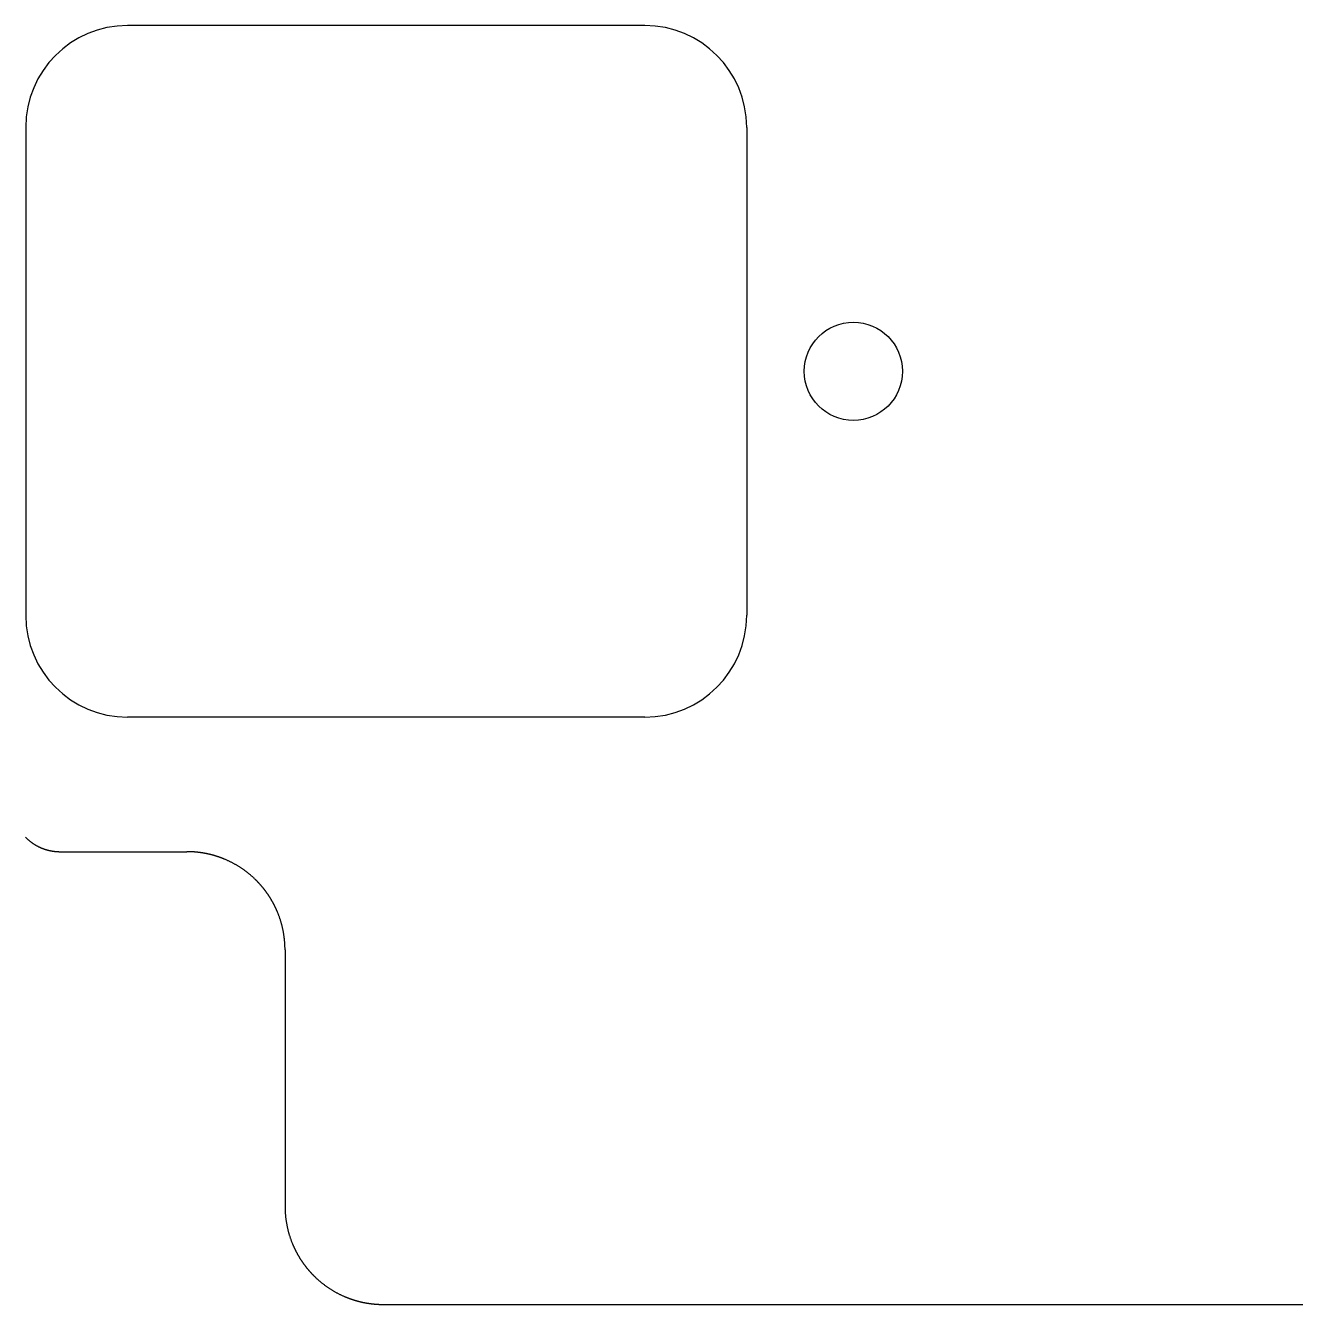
# Model space of a CAD drawing. Header units: millimetres. Extents: x -10 to 277, y -95 to 18.
# Drawn here: x 45.04 to 70.92, y -95.23 to -69.15 of the extents above; entities that cross this region are included whole.
import ezdxf

# ---------------------------------------------------------------- set-up
doc = ezdxf.new("R2010")
doc.units = ezdxf.units.MM
doc.header["$MEASUREMENT"] = 0
doc.layers.add('BLACK', color=7, linetype='CONTINUOUS')
doc.layers.add('Edge.Cuts', color=53, linetype='CONTINUOUS')

msp = doc.modelspace()

# ---------------------------------------------------------------- linework, layer by layer
at = {"layer": 'BLACK', "linetype": 'Continuous'}
for p, q in [((57.6625, -69.15), (47.112499, -69.15)), ((45.0375, -71.225), (45.0375, -81.175001)), ((59.7375, -71.225), (59.7375, -81.175)), ((57.6625, -83.25), (47.1125, -83.25))]:
    msp.add_line(p, q, dxfattribs=at)
at = {"layer": 'BLACK'}
msp.add_circle((61.9125, -76.2), 1, dxfattribs=at)
for centre, radius, start, end in [((47.112504, -71.225004), 2.075004, 90.0001381, 179.9998896), ((57.6625, -71.225), 2.075, 0, 90), ((47.112502, -81.174998), 2.075002, 180.0000828, 269.9999448), ((57.6625, -81.175), 2.075, 270, 0)]:
    msp.add_arc(centre, radius, start, end, dxfattribs=at)
at = {"layer": 'Edge.Cuts', "linetype": 'Continuous'}
for p, q in [((45.033455, -85.700871), (45.039794, -85.707168)), ((45.039794, -85.707168), (45.046189, -85.713409)), ((45.046189, -85.713409), (45.05264, -85.719592)), ((45.05264, -85.719592), (45.059147, -85.725718)), ((45.059147, -85.725718), (45.065708, -85.731786)), ((45.065708, -85.731786), (45.072323, -85.737794)), ((45.072323, -85.737794), (45.078993, -85.743744)), ((45.078993, -85.743744), (45.085715, -85.749634)), ((45.085715, -85.749634), (45.092491, -85.755464)), ((45.092491, -85.755464), (45.099319, -85.761234)), ((45.099319, -85.761234), (45.106198, -85.766942)), ((45.106198, -85.766942), (45.113129, -85.772589)), ((45.113129, -85.772589), (45.12011, -85.778174)), ((45.12011, -85.778174), (45.127142, -85.783697)), ((45.127142, -85.783697), (45.134223, -85.789158)), ((45.134223, -85.789158), (45.141353, -85.794555)), ((45.141353, -85.794555), (45.148531, -85.799888)), ((45.148531, -85.799888), (45.155757, -85.805157)), ((45.155757, -85.805157), (45.163031, -85.810362)), ((45.163031, -85.810362), (45.170351, -85.815502)), ((45.170351, -85.815502), (45.177717, -85.820576)), ((45.177717, -85.820576), (45.185129, -85.825585)), ((45.185129, -85.825585), (45.192586, -85.830527)), ((45.192586, -85.830527), (45.200086, -85.835403)), ((45.200086, -85.835403), (45.207631, -85.840211)), ((45.207631, -85.840211), (45.215218, -85.844953)), ((45.215218, -85.844953), (45.222848, -85.849626)), ((45.222848, -85.849626), (45.23052, -85.854231)), ((45.23052, -85.854231), (45.238233, -85.858768)), ((45.238233, -85.858768), (45.245986, -85.863235)), ((45.245986, -85.863235), (45.253779, -85.867634)), ((45.253779, -85.867634), (45.261611, -85.871962)), ((45.261611, -85.871962), (45.269482, -85.87622)), ((45.269482, -85.87622), (45.273431, -85.878323)), ((45.273431, -85.878323), (45.27739, -85.880408)), ((45.27739, -85.880408), (45.281358, -85.882476)), ((45.281358, -85.882476), (45.285336, -85.884525)), ((45.285336, -85.884525), (45.289323, -85.886557)), ((45.289323, -85.886557), (45.293318, -85.888571)), ((45.293318, -85.888571), (45.297323, -85.890567)), ((45.297323, -85.890567), (45.301336, -85.892546)), ((45.301336, -85.892546), (45.305359, -85.894506)), ((45.305359, -85.894506), (45.30939, -85.896448)), ((45.30939, -85.896448), (45.313429, -85.898372)), ((45.313429, -85.898372), (45.317478, -85.900278)), ((45.317478, -85.900278), (45.321534, -85.902166)), ((45.321534, -85.902166), (45.325599, -85.904036)), ((45.325599, -85.904036), (45.329673, -85.905888)), ((45.329673, -85.905888), (45.333754, -85.907721)), ((45.333754, -85.907721), (45.337844, -85.909536)), ((45.337844, -85.909536), (45.341942, -85.911333)), ((45.341942, -85.911333), (45.346047, -85.913112)), ((45.346047, -85.913112), (45.350161, -85.914872)), ((45.350161, -85.914872), (45.354282, -85.916613)), ((45.354282, -85.916613), (45.358411, -85.918336)), ((45.358411, -85.918336), (45.362548, -85.920041)), ((45.362548, -85.920041), (45.366692, -85.921727)), ((45.366692, -85.921727), (45.370843, -85.923395)), ((45.370843, -85.923395), (45.375003, -85.925044)), ((45.375003, -85.925044), (45.379168, -85.926674)), ((45.379168, -85.926674), (45.383342, -85.928286)), ((45.383342, -85.928286), (45.387522, -85.929878)), ((45.387522, -85.929878), (45.39171, -85.931453)), ((45.39171, -85.931453), (45.395904, -85.933008)), ((45.395904, -85.933008), (45.400106, -85.934545)), ((45.400106, -85.934545), (45.404314, -85.936063)), ((45.404314, -85.936063), (45.408529, -85.937562)), ((45.408529, -85.937562), (45.41275, -85.939041)), ((45.41275, -85.939041), (45.416978, -85.940503)), ((45.416978, -85.940503), (45.421212, -85.941945)), ((45.421212, -85.941945), (45.425453, -85.943368)), ((45.425453, -85.943368), (45.429699, -85.944772)), ((45.429699, -85.944772), (45.433953, -85.946157)), ((45.433953, -85.946157), (45.438211, -85.947523)), ((45.438211, -85.947523), (45.442477, -85.94887)), ((45.442477, -85.94887), (45.446747, -85.950198)), ((45.446747, -85.950198), (45.451024, -85.951507)), ((45.451024, -85.951507), (45.455306, -85.952797)), ((45.455306, -85.952797), (45.459595, -85.954067)), ((45.459595, -85.954067), (45.463888, -85.955318)), ((45.463888, -85.955318), (45.468188, -85.95655)), ((45.468188, -85.95655), (45.472492, -85.957763)), ((45.472492, -85.957763), (45.476802, -85.958956)), ((45.476802, -85.958956), (45.481117, -85.96013)), ((45.481117, -85.96013), (45.485438, -85.961285)), ((45.485438, -85.961285), (45.489762, -85.96242)), ((45.489762, -85.96242), (45.494093, -85.963536)), ((45.494093, -85.963536), (45.498428, -85.964632)), ((45.498428, -85.964632), (45.502768, -85.96571)), ((45.502768, -85.96571), (45.507112, -85.966767)), ((45.507112, -85.966767), (45.511462, -85.967805)), ((45.511462, -85.967805), (45.515816, -85.968824)), ((45.515816, -85.968824), (45.520175, -85.969823)), ((45.520175, -85.969823), (45.524537, -85.970803)), ((45.524537, -85.970803), (45.528905, -85.971763)), ((45.528905, -85.971763), (45.533275, -85.972704)), ((45.533275, -85.972704), (45.537651, -85.973625)), ((45.537651, -85.973625), (45.54203, -85.974526)), ((45.54203, -85.974526), (45.546414, -85.975408)), ((45.546414, -85.975408), (45.550801, -85.97627)), ((45.550801, -85.97627), (45.555193, -85.977113)), ((45.555193, -85.977113), (45.559587, -85.977935)), ((45.559587, -85.977935), (45.563987, -85.978739)), ((45.563987, -85.978739), (45.568388, -85.979522)), ((45.568388, -85.979522), (45.572795, -85.980286)), ((45.572795, -85.980286), (45.577203, -85.98103)), ((45.577203, -85.98103), (45.581616, -85.981754)), ((45.581616, -85.981754), (45.586031, -85.982459)), ((45.586031, -85.982459), (45.590451, -85.983144)), ((45.590451, -85.983144), (45.594872, -85.983809)), ((45.594872, -85.983809), (45.599298, -85.984454)), ((45.599298, -85.984454), (45.603725, -85.985079)), ((45.603725, -85.985079), (45.608157, -85.985685)), ((45.608157, -85.985685), (45.61259, -85.986271)), ((45.61259, -85.986271), (45.617027, -85.986837)), ((45.617027, -85.986837), (45.621465, -85.987383)), ((45.621465, -85.987383), (45.625908, -85.98791)), ((45.625908, -85.98791), (45.630351, -85.988416)), ((45.630351, -85.988416), (45.634798, -85.988903)), ((45.634798, -85.988903), (45.639246, -85.989369)), ((45.639246, -85.989369), (45.643698, -85.989816)), ((45.643698, -85.989816), (45.64815, -85.990243)), ((45.64815, -85.990243), (45.652607, -85.99065)), ((45.652607, -85.99065), (45.657063, -85.991037)), ((45.657063, -85.991037), (45.661523, -85.991404)), ((45.661523, -85.991404), (45.665984, -85.991752)), ((45.665984, -85.991752), (45.670448, -85.992079)), ((45.670448, -85.992079), (45.674912, -85.992386)), ((45.674912, -85.992386), (45.679379, -85.992674)), ((45.679379, -85.992674), (45.683846, -85.992941)), ((45.683846, -85.992941), (45.688317, -85.993189)), ((45.688317, -85.993189), (45.692787, -85.993416)), ((45.692787, -85.993416), (45.69726, -85.993624)), ((45.69726, -85.993624), (45.701733, -85.993811)), ((45.701733, -85.993811), (45.706209, -85.993979)), ((45.706209, -85.993979), (45.710684, -85.994127)), ((45.710684, -85.994127), (45.715162, -85.994254)), ((45.715162, -85.994254), (45.71964, -85.994362)), ((45.71964, -85.994362), (45.72412, -85.994449)), ((45.72412, -85.994449), (45.728599, -85.994517)), ((45.728599, -85.994517), (45.733081, -85.994565)), ((45.733081, -85.994565), (45.7415, -85.9946)), ((45.7415, -85.9946), (48.325, -85.9946)), ((48.327308, -85.994601), (48.325, -85.9946)), ((48.33364, -85.994619), (48.327308, -85.994601)), ((48.339969, -85.994656), (48.33364, -85.994619)), ((48.346299, -85.994713), (48.339969, -85.994656)), ((48.352627, -85.994791), (48.346299, -85.994713)), ((48.358957, -85.994888), (48.352627, -85.994791)), ((48.365284, -85.995005), (48.358957, -85.994888)), ((48.371612, -85.995143), (48.365284, -85.995005)), ((48.377937, -85.9953), (48.371612, -85.995143)), ((48.384264, -85.995477), (48.377937, -85.9953)), ((48.390588, -85.995675), (48.384264, -85.995477)), ((48.396912, -85.995892), (48.390588, -85.995675)), ((48.403235, -85.996129), (48.396912, -85.995892)), ((48.409557, -85.996387), (48.403235, -85.996129)), ((48.415877, -85.996664), (48.409557, -85.996387)), ((48.422198, -85.996961), (48.415877, -85.996664)), ((48.428516, -85.997278), (48.422198, -85.996961)), ((48.434834, -85.997616), (48.428516, -85.997278)), ((48.44115, -85.997973), (48.434834, -85.997616)), ((48.447465, -85.99835), (48.44115, -85.997973)), ((48.453778, -85.998747), (48.447465, -85.99835)), ((48.460091, -85.999164), (48.453778, -85.998747)), ((48.4664, -85.999601), (48.460091, -85.999164)), ((48.47271, -86.000058), (48.4664, -85.999601)), ((48.479017, -86.000535), (48.47271, -86.000058)), ((48.485323, -86.001032), (48.479017, -86.000535)), ((48.491627, -86.001549), (48.485323, -86.001032)), ((48.49793, -86.002085), (48.491627, -86.001549)), ((48.504229, -86.002642), (48.49793, -86.002085)), ((48.510528, -86.003219), (48.504229, -86.002642)), ((48.516824, -86.003815), (48.510528, -86.003219)), ((48.523119, -86.004431), (48.516824, -86.003815)), ((48.529411, -86.005068), (48.523119, -86.004431)), ((48.535702, -86.005724), (48.529411, -86.005068)), ((48.54199, -86.0064), (48.535702, -86.005724)), ((48.548276, -86.007096), (48.54199, -86.0064)), ((48.554559, -86.007812), (48.548276, -86.007096)), ((48.560841, -86.008547), (48.554559, -86.007812)), ((48.56712, -86.009303), (48.560841, -86.008547)), ((48.573397, -86.010078), (48.56712, -86.009303)), ((48.57967, -86.010874), (48.573397, -86.010078)), ((48.585942, -86.011689), (48.57967, -86.010874)), ((48.59221, -86.012524), (48.585942, -86.011689)), ((48.598477, -86.013379), (48.59221, -86.012524)), ((48.604739, -86.014253), (48.598477, -86.013379)), ((48.611, -86.015148), (48.604739, -86.014253)), ((48.617257, -86.016062), (48.611, -86.015148)), ((48.623512, -86.016996), (48.617257, -86.016062)), ((48.629764, -86.017949), (48.623512, -86.016996)), ((48.636013, -86.018923), (48.629764, -86.017949)), ((48.642258, -86.019916), (48.636013, -86.018923)), ((48.6485, -86.020929), (48.642258, -86.019916)), ((48.654739, -86.021962), (48.6485, -86.020929)), ((48.660975, -86.023015), (48.654739, -86.021962)), ((48.667207, -86.024087), (48.660975, -86.023015)), ((48.673436, -86.025179), (48.667207, -86.024087)), ((48.679661, -86.026291), (48.673436, -86.025179)), ((48.685884, -86.027422), (48.679661, -86.026291)), ((48.692102, -86.028573), (48.685884, -86.027422)), ((48.698317, -86.029744), (48.692102, -86.028573)), ((48.704528, -86.030934), (48.698317, -86.029744)), ((48.710735, -86.032144), (48.704528, -86.030934)), ((48.716938, -86.033374), (48.710735, -86.032144)), ((48.723138, -86.034623), (48.716938, -86.033374)), ((48.729333, -86.035892), (48.723138, -86.034623)), ((48.735525, -86.037181), (48.729333, -86.035892)), ((48.741712, -86.038489), (48.735525, -86.037181)), ((48.747896, -86.039816), (48.741712, -86.038489)), ((48.754075, -86.041164), (48.747896, -86.039816)), ((48.76025, -86.04253), (48.754075, -86.041164)), ((48.76642, -86.043917), (48.76025, -86.04253)), ((48.772587, -86.045323), (48.76642, -86.043917)), ((48.778748, -86.046748), (48.772587, -86.045323)), ((48.784906, -86.048193), (48.778748, -86.046748)), ((48.791058, -86.049657), (48.784906, -86.048193)), ((48.797207, -86.051141), (48.791058, -86.049657)), ((48.80335, -86.052644), (48.797207, -86.051141)), ((48.809489, -86.054167), (48.80335, -86.052644)), ((48.815622, -86.055709), (48.809489, -86.054167)), ((48.821751, -86.05727), (48.815622, -86.055709)), ((48.827875, -86.058851), (48.821751, -86.05727)), ((48.833995, -86.060451), (48.827875, -86.058851)), ((48.840108, -86.062071), (48.833995, -86.060451)), ((48.846217, -86.06371), (48.840108, -86.062071)), ((48.852321, -86.065368), (48.846217, -86.06371)), ((48.85842, -86.067046), (48.852321, -86.065368)), ((48.864512, -86.068742), (48.85842, -86.067046)), ((48.8706, -86.070459), (48.864512, -86.068742)), ((48.876683, -86.072194), (48.8706, -86.070459)), ((48.88276, -86.073949), (48.876683, -86.072194)), ((48.888831, -86.075722), (48.88276, -86.073949)), ((48.894897, -86.077515), (48.888831, -86.075722)), ((48.900957, -86.079328), (48.894897, -86.077515)), ((48.907011, -86.081159), (48.900957, -86.079328)), ((48.91306, -86.08301), (48.907011, -86.081159)), ((48.919103, -86.084879), (48.91306, -86.08301)), ((48.925139, -86.086768), (48.919103, -86.084879)), ((48.93117, -86.088676), (48.925139, -86.086768)), ((48.937195, -86.090603), (48.93117, -86.088676)), ((48.943214, -86.092549), (48.937195, -86.090603)), ((48.949226, -86.094514), (48.943214, -86.092549)), ((48.955232, -86.096498), (48.949226, -86.094514)), ((48.961232, -86.098501), (48.955232, -86.096498)), ((48.967226, -86.100523), (48.961232, -86.098501)), ((48.973213, -86.102564), (48.967226, -86.100523)), ((48.979194, -86.104624), (48.973213, -86.102564)), ((48.985168, -86.106702), (48.979194, -86.104624)), ((48.991136, -86.1088), (48.985168, -86.106702)), ((48.997097, -86.110916), (48.991136, -86.1088)), ((49.003052, -86.113052), (48.997097, -86.110916)), ((49.008999, -86.115206), (49.003052, -86.113052)), ((49.01494, -86.117379), (49.008999, -86.115206)), ((49.020874, -86.119571), (49.01494, -86.117379)), ((49.026801, -86.121781), (49.020874, -86.119571)), ((49.032721, -86.12401), (49.026801, -86.121781)), ((49.038633, -86.126258), (49.032721, -86.12401)), ((49.044539, -86.128525), (49.038633, -86.126258)), ((49.050438, -86.13081), (49.044539, -86.128525)), ((49.056329, -86.133114), (49.050438, -86.13081)), ((49.062213, -86.135437), (49.056329, -86.133114)), ((49.068089, -86.137778), (49.062213, -86.135437)), ((49.073958, -86.140138), (49.068089, -86.137778)), ((49.07982, -86.142516), (49.073958, -86.140138)), ((49.085674, -86.144913), (49.07982, -86.142516)), ((49.09152, -86.147328), (49.085674, -86.144913)), ((49.10319, -86.152214), (49.09152, -86.147328)), ((49.114829, -86.157173), (49.10319, -86.152214)), ((49.126436, -86.162206), (49.114829, -86.157173)), ((49.13801, -86.167313), (49.126436, -86.162206)), ((49.149552, -86.172492), (49.13801, -86.167313)), ((49.161061, -86.177744), (49.149552, -86.172492)), ((49.172537, -86.183069), (49.161061, -86.177744)), ((49.183978, -86.188466), (49.172537, -86.183069)), ((49.195385, -86.193935), (49.183978, -86.188466)), ((49.206757, -86.199476), (49.195385, -86.193935)), ((49.218093, -86.205089), (49.206757, -86.199476)), ((49.229394, -86.210774), (49.218093, -86.205089)), ((49.240658, -86.216529), (49.229394, -86.210774)), ((49.251885, -86.222356), (49.240658, -86.216529)), ((49.263075, -86.228253), (49.251885, -86.222356)), ((49.274228, -86.234221), (49.263075, -86.228253)), ((49.285342, -86.24026), (49.274228, -86.234221)), ((49.296417, -86.246368), (49.285342, -86.24026)), ((49.307454, -86.252546), (49.296417, -86.246368)), ((49.318451, -86.258794), (49.307454, -86.252546)), ((49.329408, -86.26511), (49.318451, -86.258794)), ((49.340324, -86.271496), (49.329408, -86.26511)), ((49.3512, -86.277951), (49.340324, -86.271496)), ((49.362034, -86.284474), (49.3512, -86.277951)), ((49.372827, -86.291066), (49.362034, -86.284474)), ((49.383578, -86.297725), (49.372827, -86.291066)), ((49.394286, -86.304452), (49.383578, -86.297725)), ((49.404951, -86.311247), (49.394286, -86.304452)), ((49.415572, -86.318109), (49.404951, -86.311247)), ((49.42615, -86.325037), (49.415572, -86.318109)), ((49.436684, -86.332033), (49.42615, -86.325037)), ((49.447173, -86.339094), (49.436684, -86.332033)), ((49.457617, -86.346222), (49.447173, -86.339094)), ((49.468016, -86.353416), (49.457617, -86.346222)), ((49.478368, -86.360675), (49.468016, -86.353416)), ((49.488675, -86.367999), (49.478368, -86.360675)), ((49.498935, -86.375389), (49.488675, -86.367999)), ((49.509148, -86.382843), (49.498935, -86.375389)), ((49.519313, -86.390361), (49.509148, -86.382843)), ((49.529431, -86.397944), (49.519313, -86.390361)), ((49.5395, -86.40559), (49.529431, -86.397944)), ((49.549521, -86.4133), (49.5395, -86.40559)), ((49.559493, -86.421074), (49.549521, -86.4133)), ((49.569416, -86.42891), (49.559493, -86.421074)), ((49.579289, -86.436809), (49.569416, -86.42891)), ((49.589113, -86.44477), (49.579289, -86.436809)), ((49.598885, -86.452794), (49.589113, -86.44477)), ((49.608607, -86.460879), (49.598885, -86.452794)), ((49.618278, -86.469026), (49.608607, -86.460879)), ((49.627898, -86.477234), (49.618278, -86.469026)), ((49.637466, -86.485503), (49.627898, -86.477234)), ((49.646982, -86.493832), (49.637466, -86.485503)), ((49.656445, -86.502222), (49.646982, -86.493832)), ((49.665855, -86.510672), (49.656445, -86.502222)), ((49.675213, -86.519182), (49.665855, -86.510672)), ((49.684517, -86.527751), (49.675213, -86.519182)), ((49.693767, -86.53638), (49.684517, -86.527751)), ((49.702963, -86.545067), (49.693767, -86.53638)), ((49.712104, -86.553813), (49.702963, -86.545067)), ((49.721191, -86.562618), (49.712104, -86.553813)), ((49.730223, -86.57148), (49.721191, -86.562618)), ((49.7392, -86.5804), (49.730223, -86.57148)), ((49.740831, -86.582033), (49.7392, -86.5804)), ((49.745296, -86.586523), (49.740831, -86.582033)), ((49.749746, -86.591025), (49.745296, -86.586523)), ((49.754182, -86.595542), (49.749746, -86.591025)), ((49.758602, -86.600072), (49.754182, -86.595542)), ((49.763009, -86.604616), (49.758602, -86.600072)), ((49.7674, -86.609174), (49.763009, -86.604616)), ((49.771778, -86.613746), (49.7674, -86.609174)), ((49.77614, -86.61833), (49.771778, -86.613746)), ((49.780489, -86.622929), (49.77614, -86.61833)), ((49.784821, -86.627541), (49.780489, -86.622929)), ((49.78914, -86.632167), (49.784821, -86.627541)), ((49.793443, -86.636806), (49.78914, -86.632167)), ((49.797733, -86.641459), (49.793443, -86.636806)), ((49.802006, -86.646125), (49.797733, -86.641459)), ((49.806265, -86.650804), (49.802006, -86.646125)), ((49.810509, -86.655496), (49.806265, -86.650804)), ((49.814738, -86.660203), (49.810509, -86.655496)), ((49.818952, -86.664922), (49.814738, -86.660203)), ((49.823151, -86.669654), (49.818952, -86.664922)), ((49.827335, -86.674399), (49.823151, -86.669654)), ((49.831504, -86.679158), (49.827335, -86.674399)), ((49.835657, -86.683929), (49.831504, -86.679158)), ((49.839796, -86.688714), (49.835657, -86.683929)), ((49.843918, -86.693511), (49.839796, -86.688714)), ((49.848027, -86.698322), (49.843918, -86.693511)), ((49.852119, -86.703145), (49.848027, -86.698322)), ((49.856196, -86.707982), (49.852119, -86.703145)), ((49.860258, -86.71283), (49.856196, -86.707982)), ((49.864304, -86.717693), (49.860258, -86.71283)), ((49.868335, -86.722566), (49.864304, -86.717693)), ((49.872351, -86.727454), (49.868335, -86.722566)), ((49.87635, -86.732353), (49.872351, -86.727454)), ((49.880335, -86.737266), (49.87635, -86.732353)), ((49.884303, -86.74219), (49.880335, -86.737266)), ((49.888256, -86.747128), (49.884303, -86.74219)), ((49.892193, -86.752077), (49.888256, -86.747128)), ((49.896115, -86.75704), (49.892193, -86.752077)), ((49.900021, -86.762014), (49.896115, -86.75704)), ((49.903911, -86.767001), (49.900021, -86.762014)), ((49.907785, -86.771999), (49.903911, -86.767001)), ((49.911644, -86.777011), (49.907785, -86.771999)), ((49.915486, -86.782034), (49.911644, -86.777011)), ((49.919313, -86.787069), (49.915486, -86.782034)), ((49.923123, -86.792116), (49.919313, -86.787069)), ((49.926918, -86.797176), (49.923123, -86.792116)), ((49.930696, -86.802247), (49.926918, -86.797176)), ((49.934459, -86.807331), (49.930696, -86.802247)), ((49.938205, -86.812426), (49.934459, -86.807331)), ((49.941936, -86.817533), (49.938205, -86.812426)), ((49.94565, -86.822652), (49.941936, -86.817533)), ((49.949348, -86.827783), (49.94565, -86.822652)), ((49.953029, -86.832924), (49.949348, -86.827783)), ((49.956695, -86.838079), (49.953029, -86.832924)), ((49.960343, -86.843244), (49.956695, -86.838079)), ((49.963976, -86.848421), (49.960343, -86.843244)), ((49.967592, -86.853609), (49.963976, -86.848421)), ((49.971192, -86.858809), (49.967592, -86.853609)), ((49.974775, -86.86402), (49.971192, -86.858809)), ((49.978343, -86.869243), (49.974775, -86.86402)), ((49.981893, -86.874476), (49.978343, -86.869243)), ((49.985427, -86.879721), (49.981893, -86.874476)), ((49.988944, -86.884977), (49.985427, -86.879721)), ((49.992444, -86.890245), (49.988944, -86.884977)), ((49.995928, -86.895523), (49.992444, -86.890245)), ((49.999396, -86.900813), (49.995928, -86.895523)), ((50.002846, -86.906113), (49.999396, -86.900813)), ((50.00628, -86.911424), (50.002846, -86.906113)), ((50.009696, -86.916746), (50.00628, -86.911424)), ((50.013097, -86.922079), (50.009696, -86.916746)), ((50.01648, -86.927422), (50.013097, -86.922079)), ((50.019846, -86.932777), (50.01648, -86.927422)), ((50.023195, -86.938142), (50.019846, -86.932777)), ((50.026528, -86.943518), (50.023195, -86.938142)), ((50.029843, -86.948904), (50.026528, -86.943518)), ((50.033142, -86.954301), (50.029843, -86.948904)), ((50.036423, -86.959707), (50.033142, -86.954301)), ((50.039687, -86.965125), (50.036423, -86.959707)), ((50.042934, -86.970553), (50.039687, -86.965125)), ((50.046164, -86.975991), (50.042934, -86.970553)), ((50.049376, -86.981439), (50.046164, -86.975991)), ((50.052572, -86.986898), (50.049376, -86.981439)), ((50.05575, -86.992366), (50.052572, -86.986898)), ((50.058911, -86.997845), (50.05575, -86.992366)), ((50.062055, -87.003333), (50.058911, -86.997845)), ((50.065181, -87.008832), (50.062055, -87.003333)), ((50.06829, -87.01434), (50.065181, -87.008832)), ((50.071381, -87.019859), (50.06829, -87.01434)), ((50.074455, -87.025387), (50.071381, -87.019859)), ((50.077512, -87.030925), (50.074455, -87.025387)), ((50.08055, -87.036472), (50.077512, -87.030925)), ((50.083572, -87.042029), (50.08055, -87.036472)), ((50.086576, -87.047596), (50.083572, -87.042029)), ((50.089562, -87.053172), (50.086576, -87.047596)), ((50.09253, -87.058757), (50.089562, -87.053172)), ((50.095482, -87.064353), (50.09253, -87.058757)), ((50.098415, -87.069957), (50.095482, -87.064353)), ((50.10133, -87.07557), (50.098415, -87.069957)), ((50.104228, -87.081193), (50.10133, -87.07557)), ((50.107108, -87.086825), (50.104228, -87.081193)), ((50.10997, -87.092466), (50.107108, -87.086825)), ((50.112815, -87.098116), (50.10997, -87.092466)), ((50.115641, -87.103775), (50.112815, -87.098116)), ((50.11845, -87.109443), (50.115641, -87.103775)), ((50.12124, -87.11512), (50.11845, -87.109443)), ((50.124013, -87.120806), (50.12124, -87.11512)), ((50.126767, -87.1265), (50.124013, -87.120806)), ((50.129504, -87.132203), (50.126767, -87.1265)), ((50.132223, -87.137915), (50.129504, -87.132203)), ((50.134923, -87.143635), (50.132223, -87.137915)), ((50.137606, -87.149364), (50.134923, -87.143635)), ((50.14027, -87.155101), (50.137606, -87.149364)), ((50.142916, -87.160847), (50.14027, -87.155101)), ((50.145544, -87.166601), (50.142916, -87.160847)), ((50.148154, -87.172363), (50.145544, -87.166601)), ((50.150746, -87.178134), (50.148154, -87.172363)), ((50.153319, -87.183912), (50.150746, -87.178134)), ((50.155874, -87.189699), (50.153319, -87.183912)), ((50.158411, -87.195494), (50.155874, -87.189699)), ((50.160929, -87.201297), (50.158411, -87.195494)), ((50.163429, -87.207108), (50.160929, -87.201297)), ((50.165911, -87.212926), (50.163429, -87.207108)), ((50.168374, -87.218753), (50.165911, -87.212926)), ((50.170819, -87.224587), (50.168374, -87.218753)), ((50.173245, -87.230429), (50.170819, -87.224587)), ((50.178042, -87.242135), (50.173245, -87.230429)), ((50.182765, -87.253872), (50.178042, -87.242135)), ((50.187414, -87.265638), (50.182765, -87.253872)), ((50.191988, -87.277433), (50.187414, -87.265638)), ((50.196487, -87.289256), (50.191988, -87.277433)), ((50.200912, -87.301108), (50.196487, -87.289256)), ((50.205261, -87.312987), (50.200912, -87.301108)), ((50.209535, -87.324894), (50.205261, -87.312987)), ((50.213734, -87.336827), (50.209535, -87.324894)), ((50.217857, -87.348786), (50.213734, -87.336827)), ((50.221904, -87.360771), (50.217857, -87.348786)), ((50.225875, -87.372781), (50.221904, -87.360771)), ((50.229771, -87.384815), (50.225875, -87.372781)), ((50.23359, -87.396874), (50.229771, -87.384815)), ((50.237332, -87.408956), (50.23359, -87.396874)), ((50.240998, -87.421062), (50.237332, -87.408956)), ((50.244587, -87.43319), (50.240998, -87.421062)), ((50.2481, -87.445341), (50.244587, -87.43319)), ((50.251535, -87.457513), (50.2481, -87.445341)), ((50.254894, -87.469706), (50.251535, -87.457513)), ((50.258175, -87.48192), (50.254894, -87.469706)), ((50.261379, -87.494154), (50.258175, -87.48192)), ((50.264505, -87.506409), (50.261379, -87.494154)), ((50.267553, -87.518682), (50.264505, -87.506409)), ((50.270524, -87.530974), (50.267553, -87.518682)), ((50.273417, -87.543284), (50.270524, -87.530974)), ((50.276232, -87.555612), (50.273417, -87.543284)), ((50.278969, -87.567958), (50.276232, -87.555612)), ((50.281628, -87.58032), (50.278969, -87.567958)), ((50.284208, -87.592698), (50.281628, -87.58032)), ((50.28671, -87.605093), (50.284208, -87.592698)), ((50.289134, -87.617502), (50.28671, -87.605093)), ((50.291479, -87.629927), (50.289134, -87.617502)), ((50.293745, -87.642366), (50.291479, -87.629927)), ((50.295933, -87.654819), (50.293745, -87.642366)), ((50.298041, -87.667285), (50.295933, -87.654819)), ((50.300071, -87.679764), (50.298041, -87.667285)), ((50.302022, -87.692256), (50.300071, -87.679764)), ((50.303894, -87.70476), (50.302022, -87.692256)), ((50.305686, -87.717275), (50.303894, -87.70476)), ((50.3074, -87.729802), (50.305686, -87.717275)), ((50.309034, -87.742339), (50.3074, -87.729802)), ((50.310589, -87.754886), (50.309034, -87.742339)), ((50.312064, -87.767443), (50.310589, -87.754886)), ((50.31346, -87.780008), (50.312064, -87.767443)), ((50.314777, -87.792583), (50.31346, -87.780008)), ((50.316014, -87.805166), (50.314777, -87.792583)), ((50.317171, -87.817757), (50.316014, -87.805166)), ((50.318249, -87.830355), (50.317171, -87.817757)), ((50.319247, -87.84296), (50.318249, -87.830355)), ((50.320166, -87.855572), (50.319247, -87.84296)), ((50.321004, -87.86819), (50.320166, -87.855572)), ((50.321763, -87.880813), (50.321004, -87.86819)), ((50.322442, -87.893441), (50.321763, -87.880813)), ((50.323042, -87.906074), (50.322442, -87.893441)), ((50.323561, -87.918711), (50.323042, -87.906074)), ((50.324001, -87.931352), (50.323561, -87.918711)), ((50.32436, -87.943997), (50.324001, -87.931352)), ((50.32464, -87.956644), (50.32436, -87.943997)), ((50.32484, -87.969294), (50.32464, -87.956644)), ((50.32496, -87.981946), (50.32484, -87.969294)), ((50.325, -87.9946), (50.32496, -87.981946)), ((50.325, -87.9946), (50.325, -93.226)), ((50.325, -93.226), (50.32504, -93.238654)), ((50.32504, -93.238654), (50.32516, -93.251306)), ((50.32516, -93.251306), (50.32536, -93.263956)), ((50.32536, -93.263956), (50.32564, -93.276603)), ((50.32564, -93.276603), (50.325999, -93.289248)), ((50.325999, -93.289248), (50.326439, -93.301889)), ((50.326439, -93.301889), (50.326958, -93.314526)), ((50.326958, -93.314526), (50.327558, -93.327159)), ((50.327558, -93.327159), (50.328237, -93.339787)), ((50.328237, -93.339787), (50.328996, -93.35241)), ((50.328996, -93.35241), (50.329834, -93.365028)), ((50.329834, -93.365028), (50.330753, -93.37764)), ((50.330753, -93.37764), (50.331751, -93.390245)), ((50.331751, -93.390245), (50.332829, -93.402843)), ((50.332829, -93.402843), (50.333986, -93.415434)), ((50.333986, -93.415434), (50.335223, -93.428017)), ((50.335223, -93.428017), (50.33654, -93.440592)), ((50.33654, -93.440592), (50.337936, -93.453157)), ((50.337936, -93.453157), (50.339411, -93.465714)), ((50.339411, -93.465714), (50.340966, -93.478261)), ((50.340966, -93.478261), (50.3426, -93.490798)), ((50.3426, -93.490798), (50.344314, -93.503325)), ((50.344314, -93.503325), (50.346106, -93.51584)), ((50.346106, -93.51584), (50.347978, -93.528344)), ((50.347978, -93.528344), (50.349929, -93.540836)), ((50.349929, -93.540836), (50.351959, -93.553315)), ((50.351959, -93.553315), (50.354067, -93.565781)), ((50.354067, -93.565781), (50.356255, -93.578234)), ((50.356255, -93.578234), (50.358521, -93.590673)), ((50.358521, -93.590673), (50.360866, -93.603098)), ((50.360866, -93.603098), (50.36329, -93.615507)), ((50.36329, -93.615507), (50.365792, -93.627902)), ((50.365792, -93.627902), (50.368372, -93.64028)), ((50.368372, -93.64028), (50.371031, -93.652642)), ((50.371031, -93.652642), (50.373768, -93.664988)), ((50.373768, -93.664988), (50.376583, -93.677316)), ((50.376583, -93.677316), (50.379476, -93.689626)), ((50.379476, -93.689626), (50.382447, -93.701918)), ((50.382447, -93.701918), (50.385495, -93.714191)), ((50.385495, -93.714191), (50.388621, -93.726446)), ((50.388621, -93.726446), (50.391825, -93.73868)), ((50.391825, -93.73868), (50.395106, -93.750894)), ((50.395106, -93.750894), (50.398465, -93.763087)), ((50.398465, -93.763087), (50.4019, -93.775259)), ((50.4019, -93.775259), (50.405413, -93.78741)), ((50.405413, -93.78741), (50.409002, -93.799538)), ((50.409002, -93.799538), (50.412668, -93.811644)), ((50.412668, -93.811644), (50.41641, -93.823726)), ((50.41641, -93.823726), (50.420229, -93.835785)), ((50.420229, -93.835785), (50.424125, -93.847819)), ((50.424125, -93.847819), (50.428096, -93.859829)), ((50.428096, -93.859829), (50.432143, -93.871814)), ((50.432143, -93.871814), (50.436266, -93.883773)), ((50.436266, -93.883773), (50.440465, -93.895706)), ((50.440465, -93.895706), (50.444739, -93.907613)), ((50.444739, -93.907613), (50.449088, -93.919492)), ((50.449088, -93.919492), (50.453513, -93.931344)), ((50.453513, -93.931344), (50.458012, -93.943167)), ((50.458012, -93.943167), (50.462586, -93.954962)), ((50.462586, -93.954962), (50.467235, -93.966728)), ((50.467235, -93.966728), (50.471958, -93.978465)), ((50.471958, -93.978465), (50.476755, -93.990171)), ((50.476755, -93.990171), (50.479181, -93.996013)), ((50.479181, -93.996013), (50.481626, -94.001847)), ((50.481626, -94.001847), (50.484089, -94.007674)), ((50.484089, -94.007674), (50.486571, -94.013492)), ((50.486571, -94.013492), (50.489071, -94.019303)), ((50.489071, -94.019303), (50.491589, -94.025106)), ((50.491589, -94.025106), (50.494126, -94.030901)), ((50.494126, -94.030901), (50.496681, -94.036688)), ((50.496681, -94.036688), (50.499254, -94.042466)), ((50.499254, -94.042466), (50.501846, -94.048237)), ((50.501846, -94.048237), (50.504456, -94.053999)), ((50.504456, -94.053999), (50.507084, -94.059753)), ((50.507084, -94.059753), (50.50973, -94.065499)), ((50.50973, -94.065499), (50.512394, -94.071236)), ((50.512394, -94.071236), (50.515077, -94.076965)), ((50.515077, -94.076965), (50.517777, -94.082685)), ((50.517777, -94.082685), (50.520496, -94.088397)), ((50.520496, -94.088397), (50.523233, -94.0941)), ((50.523233, -94.0941), (50.525987, -94.099794)), ((50.525987, -94.099794), (50.52876, -94.10548)), ((50.52876, -94.10548), (50.53155, -94.111157)), ((50.53155, -94.111157), (50.534359, -94.116825)), ((50.534359, -94.116825), (50.537185, -94.122484)), ((50.537185, -94.122484), (50.54003, -94.128134)), ((50.54003, -94.128134), (50.542892, -94.133775)), ((50.542892, -94.133775), (50.545772, -94.139407)), ((50.545772, -94.139407), (50.54867, -94.14503)), ((50.54867, -94.14503), (50.551585, -94.150643)), ((50.551585, -94.150643), (50.554518, -94.156247)), ((50.554518, -94.156247), (50.55747, -94.161843)), ((50.55747, -94.161843), (50.560438, -94.167428)), ((50.560438, -94.167428), (50.563424, -94.173004)), ((50.563424, -94.173004), (50.566428, -94.178571)), ((50.566428, -94.178571), (50.56945, -94.184128)), ((50.56945, -94.184128), (50.572488, -94.189675)), ((50.572488, -94.189675), (50.575545, -94.195213)), ((50.575545, -94.195213), (50.578619, -94.200741)), ((50.578619, -94.200741), (50.58171, -94.20626)), ((50.58171, -94.20626), (50.584819, -94.211768)), ((50.584819, -94.211768), (50.587945, -94.217267)), ((50.587945, -94.217267), (50.591089, -94.222755)), ((50.591089, -94.222755), (50.59425, -94.228234)), ((50.59425, -94.228234), (50.597428, -94.233702)), ((50.597428, -94.233702), (50.600624, -94.239161)), ((50.600624, -94.239161), (50.603836, -94.244609)), ((50.603836, -94.244609), (50.607066, -94.250047)), ((50.607066, -94.250047), (50.610313, -94.255475)), ((50.610313, -94.255475), (50.613577, -94.260893)), ((50.613577, -94.260893), (50.616858, -94.266299)), ((50.616858, -94.266299), (50.620157, -94.271696)), ((50.620157, -94.271696), (50.623472, -94.277082)), ((50.623472, -94.277082), (50.626805, -94.282458)), ((50.626805, -94.282458), (50.630154, -94.287823)), ((50.630154, -94.287823), (50.63352, -94.293178)), ((50.63352, -94.293178), (50.636903, -94.298521)), ((50.636903, -94.298521), (50.640304, -94.303854)), ((50.640304, -94.303854), (50.64372, -94.309176)), ((50.64372, -94.309176), (50.647154, -94.314487)), ((50.647154, -94.314487), (50.650604, -94.319787)), ((50.650604, -94.319787), (50.654072, -94.325077)), ((50.654072, -94.325077), (50.657556, -94.330355)), ((50.657556, -94.330355), (50.661056, -94.335623)), ((50.661056, -94.335623), (50.664573, -94.340879)), ((50.664573, -94.340879), (50.668107, -94.346124)), ((50.668107, -94.346124), (50.671657, -94.351357)), ((50.671657, -94.351357), (50.675225, -94.35658)), ((50.675225, -94.35658), (50.678808, -94.361791)), ((50.678808, -94.361791), (50.682408, -94.366991)), ((50.682408, -94.366991), (50.686024, -94.372179)), ((50.686024, -94.372179), (50.689657, -94.377356)), ((50.689657, -94.377356), (50.693305, -94.382521)), ((50.693305, -94.382521), (50.696971, -94.387676)), ((50.696971, -94.387676), (50.700652, -94.392817)), ((50.700652, -94.392817), (50.70435, -94.397948)), ((50.70435, -94.397948), (50.708064, -94.403067)), ((50.708064, -94.403067), (50.711795, -94.408174)), ((50.711795, -94.408174), (50.715541, -94.413269)), ((50.715541, -94.413269), (50.719304, -94.418353)), ((50.719304, -94.418353), (50.723082, -94.423424)), ((50.723082, -94.423424), (50.726877, -94.428484)), ((50.726877, -94.428484), (50.730687, -94.433531)), ((50.730687, -94.433531), (50.734514, -94.438566)), ((50.734514, -94.438566), (50.738356, -94.443589)), ((50.738356, -94.443589), (50.742215, -94.448601)), ((50.742215, -94.448601), (50.746089, -94.453599)), ((50.746089, -94.453599), (50.749979, -94.458586)), ((50.749979, -94.458586), (50.753885, -94.46356)), ((50.753885, -94.46356), (50.757807, -94.468523)), ((50.757807, -94.468523), (50.761744, -94.473472)), ((50.761744, -94.473472), (50.765697, -94.47841)), ((50.765697, -94.47841), (50.769665, -94.483334)), ((50.769665, -94.483334), (50.77365, -94.488247)), ((50.77365, -94.488247), (50.777649, -94.493146)), ((50.777649, -94.493146), (50.781665, -94.498034)), ((50.781665, -94.498034), (50.785696, -94.502907)), ((50.785696, -94.502907), (50.789742, -94.50777)), ((50.789742, -94.50777), (50.793804, -94.512618)), ((50.793804, -94.512618), (50.797881, -94.517455)), ((50.797881, -94.517455), (50.801973, -94.522278)), ((50.801973, -94.522278), (50.806082, -94.527089)), ((50.806082, -94.527089), (50.810204, -94.531886)), ((50.810204, -94.531886), (50.814343, -94.536671)), ((50.814343, -94.536671), (50.818496, -94.541442)), ((50.818496, -94.541442), (50.822665, -94.546201)), ((50.822665, -94.546201), (50.826849, -94.550946)), ((50.826849, -94.550946), (50.831048, -94.555678)), ((50.831048, -94.555678), (50.835262, -94.560397)), ((50.835262, -94.560397), (50.839491, -94.565104)), ((50.839491, -94.565104), (50.843735, -94.569796)), ((50.843735, -94.569796), (50.847994, -94.574475)), ((50.847994, -94.574475), (50.852267, -94.579141)), ((50.852267, -94.579141), (50.856557, -94.583794)), ((50.856557, -94.583794), (50.86086, -94.588433)), ((50.86086, -94.588433), (50.865179, -94.593059)), ((50.865179, -94.593059), (50.869511, -94.597671)), ((50.869511, -94.597671), (50.87386, -94.60227)), ((50.87386, -94.60227), (50.878222, -94.606854)), ((50.878222, -94.606854), (50.8826, -94.611426)), ((50.8826, -94.611426), (50.886991, -94.615984)), ((50.886991, -94.615984), (50.891398, -94.620528)), ((50.891398, -94.620528), (50.895818, -94.625058)), ((50.895818, -94.625058), (50.900254, -94.629575)), ((50.900254, -94.629575), (50.904704, -94.634078)), ((50.904704, -94.634078), (50.909169, -94.638567)), ((50.909169, -94.638567), (50.9108, -94.6402)), ((50.9108, -94.6402), (50.919777, -94.64912)), ((50.919777, -94.64912), (50.928809, -94.657982)), ((50.928809, -94.657982), (50.937896, -94.666787)), ((50.937896, -94.666787), (50.947037, -94.675533)), ((50.947037, -94.675533), (50.956233, -94.68422)), ((50.956233, -94.68422), (50.965483, -94.692849)), ((50.965483, -94.692849), (50.974787, -94.701418)), ((50.974787, -94.701418), (50.984145, -94.709928)), ((50.984145, -94.709928), (50.993555, -94.718378)), ((50.993555, -94.718378), (51.003018, -94.726768)), ((51.003018, -94.726768), (51.012534, -94.735097)), ((51.012534, -94.735097), (51.022102, -94.743366)), ((51.022102, -94.743366), (51.031722, -94.751574)), ((51.031722, -94.751574), (51.041393, -94.759721)), ((51.041393, -94.759721), (51.051115, -94.767806)), ((51.051115, -94.767806), (51.060887, -94.77583)), ((51.060887, -94.77583), (51.070711, -94.783791)), ((51.070711, -94.783791), (51.080584, -94.79169)), ((51.080584, -94.79169), (51.090507, -94.799526)), ((51.090507, -94.799526), (51.100479, -94.8073)), ((51.100479, -94.8073), (51.1105, -94.81501)), ((51.1105, -94.81501), (51.120569, -94.822656)), ((51.120569, -94.822656), (51.130687, -94.830239)), ((51.130687, -94.830239), (51.140852, -94.837757)), ((51.140852, -94.837757), (51.151065, -94.845211)), ((51.151065, -94.845211), (51.161325, -94.852601)), ((51.161325, -94.852601), (51.171632, -94.859925)), ((51.171632, -94.859925), (51.181984, -94.867184)), ((51.181984, -94.867184), (51.192383, -94.874378)), ((51.192383, -94.874378), (51.202827, -94.881506)), ((51.202827, -94.881506), (51.213316, -94.888567)), ((51.213316, -94.888567), (51.22385, -94.895563)), ((51.22385, -94.895563), (51.234428, -94.902491)), ((51.234428, -94.902491), (51.245049, -94.909353)), ((51.245049, -94.909353), (51.255714, -94.916148)), ((51.255714, -94.916148), (51.266422, -94.922875)), ((51.266422, -94.922875), (51.277173, -94.929534)), ((51.277173, -94.929534), (51.287966, -94.936126)), ((51.287966, -94.936126), (51.2988, -94.942649)), ((51.2988, -94.942649), (51.309676, -94.949104)), ((51.309676, -94.949104), (51.320592, -94.95549)), ((51.320592, -94.95549), (51.331549, -94.961806)), ((51.331549, -94.961806), (51.342546, -94.968054)), ((51.342546, -94.968054), (51.353583, -94.974232)), ((51.353583, -94.974232), (51.364658, -94.98034)), ((51.364658, -94.98034), (51.375772, -94.986379)), ((51.375772, -94.986379), (51.386925, -94.992347)), ((51.386925, -94.992347), (51.398115, -94.998244)), ((51.398115, -94.998244), (51.409342, -95.004071)), ((51.409342, -95.004071), (51.420606, -95.009826)), ((51.420606, -95.009826), (51.431907, -95.015511)), ((51.431907, -95.015511), (51.443243, -95.021124)), ((51.443243, -95.021124), (51.454615, -95.026665)), ((51.454615, -95.026665), (51.466022, -95.032134)), ((51.466022, -95.032134), (51.477463, -95.037531)), ((51.477463, -95.037531), (51.488939, -95.042856)), ((51.488939, -95.042856), (51.500448, -95.048108)), ((51.500448, -95.048108), (51.51199, -95.053287)), ((51.51199, -95.053287), (51.523564, -95.058394)), ((51.523564, -95.058394), (51.535171, -95.063427)), ((51.535171, -95.063427), (51.54681, -95.068386)), ((51.54681, -95.068386), (51.55848, -95.073272)), ((51.55848, -95.073272), (51.564326, -95.075687)), ((51.564326, -95.075687), (51.57018, -95.078084)), ((51.57018, -95.078084), (51.576042, -95.080462)), ((51.576042, -95.080462), (51.581911, -95.082822)), ((51.581911, -95.082822), (51.587787, -95.085163)), ((51.587787, -95.085163), (51.593671, -95.087486)), ((51.593671, -95.087486), (51.599562, -95.08979)), ((51.599562, -95.08979), (51.605461, -95.092075)), ((51.605461, -95.092075), (51.611367, -95.094342)), ((51.611367, -95.094342), (51.617279, -95.09659)), ((51.617279, -95.09659), (51.623199, -95.098819)), ((51.623199, -95.098819), (51.629126, -95.101029)), ((51.629126, -95.101029), (51.63506, -95.103221)), ((51.63506, -95.103221), (51.641001, -95.105394)), ((51.641001, -95.105394), (51.646948, -95.107548)), ((51.646948, -95.107548), (51.652903, -95.109684)), ((51.652903, -95.109684), (51.658864, -95.1118)), ((51.658864, -95.1118), (51.664832, -95.113898)), ((51.664832, -95.113898), (51.670806, -95.115976)), ((51.670806, -95.115976), (51.676787, -95.118036)), ((51.676787, -95.118036), (51.682774, -95.120077)), ((51.682774, -95.120077), (51.688768, -95.122099)), ((51.688768, -95.122099), (51.694768, -95.124102)), ((51.694768, -95.124102), (51.700774, -95.126086)), ((51.700774, -95.126086), (51.706786, -95.128051)), ((51.706786, -95.128051), (51.712805, -95.129997)), ((51.712805, -95.129997), (51.71883, -95.131924)), ((51.71883, -95.131924), (51.724861, -95.133832)), ((51.724861, -95.133832), (51.730897, -95.135721)), ((51.730897, -95.135721), (51.73694, -95.13759)), ((51.73694, -95.13759), (51.742989, -95.139441)), ((51.742989, -95.139441), (51.749043, -95.141272)), ((51.749043, -95.141272), (51.755103, -95.143085)), ((51.755103, -95.143085), (51.761169, -95.144878)), ((51.761169, -95.144878), (51.76724, -95.146651)), ((51.76724, -95.146651), (51.773317, -95.148406)), ((51.773317, -95.148406), (51.7794, -95.150141)), ((51.7794, -95.150141), (51.785488, -95.151858)), ((51.785488, -95.151858), (51.79158, -95.153554)), ((51.79158, -95.153554), (51.797679, -95.155232)), ((51.797679, -95.155232), (51.803783, -95.15689)), ((51.803783, -95.15689), (51.809892, -95.158529)), ((51.809892, -95.158529), (51.816005, -95.160149)), ((51.816005, -95.160149), (51.822125, -95.161749)), ((51.822125, -95.161749), (51.828249, -95.16333)), ((51.828249, -95.16333), (51.834378, -95.164891)), ((51.834378, -95.164891), (51.840511, -95.166433)), ((51.840511, -95.166433), (51.84665, -95.167956)), ((51.84665, -95.167956), (51.852793, -95.169459)), ((51.852793, -95.169459), (51.858942, -95.170943)), ((51.858942, -95.170943), (51.865094, -95.172407)), ((51.865094, -95.172407), (51.871252, -95.173852)), ((51.871252, -95.173852), (51.877413, -95.175277)), ((51.877413, -95.175277), (51.88358, -95.176683)), ((51.88358, -95.176683), (51.88975, -95.17807)), ((51.88975, -95.17807), (51.895925, -95.179436)), ((51.895925, -95.179436), (51.902104, -95.180784)), ((51.902104, -95.180784), (51.908288, -95.182111)), ((51.908288, -95.182111), (51.914475, -95.183419)), ((51.914475, -95.183419), (51.920667, -95.184708)), ((51.920667, -95.184708), (51.926862, -95.185977)), ((51.926862, -95.185977), (51.933062, -95.187226)), ((51.933062, -95.187226), (51.939265, -95.188456)), ((51.939265, -95.188456), (51.945472, -95.189666)), ((51.945472, -95.189666), (51.951683, -95.190856)), ((51.951683, -95.190856), (51.957898, -95.192027)), ((51.957898, -95.192027), (51.964116, -95.193178)), ((51.964116, -95.193178), (51.970339, -95.194309)), ((51.970339, -95.194309), (51.976564, -95.195421)), ((51.976564, -95.195421), (51.982793, -95.196513)), ((51.982793, -95.196513), (51.989025, -95.197585)), ((51.989025, -95.197585), (51.995261, -95.198638)), ((51.995261, -95.198638), (52.0015, -95.199671)), ((52.0015, -95.199671), (52.007742, -95.200684)), ((52.007742, -95.200684), (52.013987, -95.201677)), ((52.013987, -95.201677), (52.020236, -95.202651)), ((52.020236, -95.202651), (52.026488, -95.203604)), ((52.026488, -95.203604), (52.032743, -95.204538)), ((52.032743, -95.204538), (52.039, -95.205452)), ((52.039, -95.205452), (52.045261, -95.206347)), ((52.045261, -95.206347), (52.051523, -95.207221)), ((52.051523, -95.207221), (52.05779, -95.208076)), ((52.05779, -95.208076), (52.064058, -95.208911)), ((52.064058, -95.208911), (52.07033, -95.209726)), ((52.07033, -95.209726), (52.076603, -95.210522)), ((52.076603, -95.210522), (52.08288, -95.211297)), ((52.08288, -95.211297), (52.089159, -95.212053)), ((52.089159, -95.212053), (52.095441, -95.212788)), ((52.095441, -95.212788), (52.101724, -95.213504)), ((52.101724, -95.213504), (52.10801, -95.2142)), ((52.10801, -95.2142), (52.114298, -95.214876)), ((52.114298, -95.214876), (52.120589, -95.215532)), ((52.120589, -95.215532), (52.126881, -95.216169)), ((52.126881, -95.216169), (52.133176, -95.216785)), ((52.133176, -95.216785), (52.139472, -95.217381)), ((52.139472, -95.217381), (52.145771, -95.217958)), ((52.145771, -95.217958), (52.15207, -95.218515)), ((52.15207, -95.218515), (52.158373, -95.219051)), ((52.158373, -95.219051), (52.164677, -95.219568)), ((52.164677, -95.219568), (52.170983, -95.220065)), ((52.170983, -95.220065), (52.17729, -95.220542)), ((52.17729, -95.220542), (52.1836, -95.220999)), ((52.1836, -95.220999), (52.189909, -95.221436)), ((52.189909, -95.221436), (52.196222, -95.221853)), ((52.196222, -95.221853), (52.202535, -95.22225)), ((52.202535, -95.22225), (52.20885, -95.222627)), ((52.20885, -95.222627), (52.215166, -95.222984)), ((52.215166, -95.222984), (52.221484, -95.223322)), ((52.221484, -95.223322), (52.227802, -95.223639)), ((52.227802, -95.223639), (52.234123, -95.223936)), ((52.234123, -95.223936), (52.240443, -95.224213)), ((52.240443, -95.224213), (52.246765, -95.224471)), ((52.246765, -95.224471), (52.253088, -95.224708)), ((52.253088, -95.224708), (52.259412, -95.224925)), ((52.259412, -95.224925), (52.265736, -95.225123)), ((52.265736, -95.225123), (52.272063, -95.2253)), ((52.272063, -95.2253), (52.278388, -95.225457)), ((52.278388, -95.225457), (52.284716, -95.225595)), ((52.284716, -95.225595), (52.291043, -95.225712)), ((52.291043, -95.225712), (52.297373, -95.225809)), ((52.297373, -95.225809), (52.303701, -95.225887)), ((52.303701, -95.225887), (52.310031, -95.225944)), ((52.310031, -95.225944), (52.31636, -95.225981)), ((52.31636, -95.225981), (52.322692, -95.225999)), ((52.322692, -95.225999), (52.325, -95.226)), ((52.325, -95.226), (214.375, -95.226))]:
    msp.add_line(p, q, dxfattribs=at)

doc.saveas('drawing.dxf')
